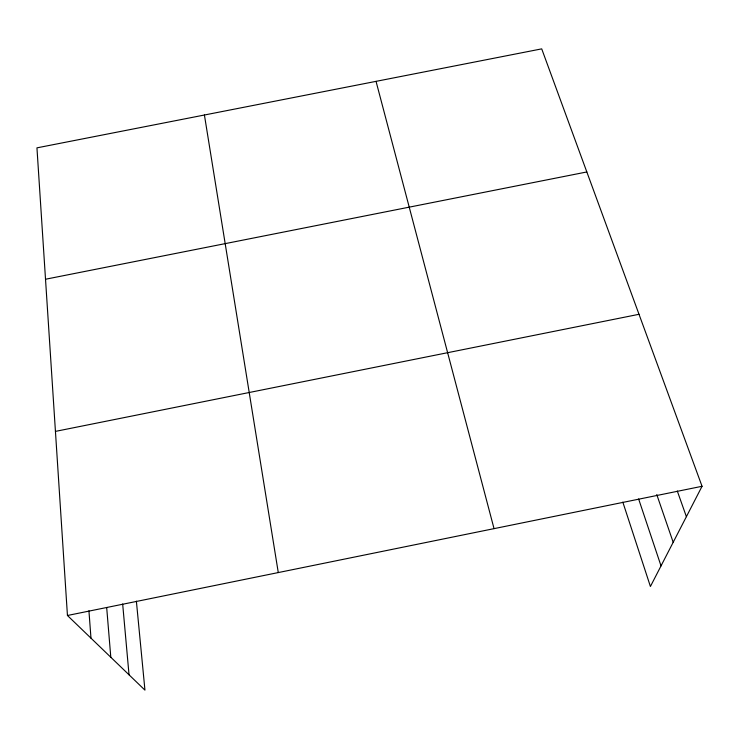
<?xml version="1.0" encoding="UTF-8"?>
<svg xmlns="http://www.w3.org/2000/svg" width="739" height="739" viewBox="0 0 739 739"><rect width="100%" height="100%" fill="white"/><g stroke="black" fill="none" stroke-linecap="round" stroke-linejoin="round"><path stroke-width="1.11" d="M136.382 601.167L144.946 690.134L67.443 615.495L36.95 147.855L541.715 48.866L702.05 486.29L650.412 586.489L622.829 502.123M67.443 615.495L702.05 486.29M55.434 431.391L639.004 314.297M45.513 279.24L586.831 171.956M677.293 491.001L686.392 516.681M656.768 494.576L673.192 542.297M638.616 498.945L661.026 565.898M376.04 81.355L494.04 528.634M204.417 115.007L278.28 572.568M122.665 603.994L129.039 674.818M106.684 607.56L110.804 657.248M88.929 610.793L90.98 638.163"/></g></svg>
